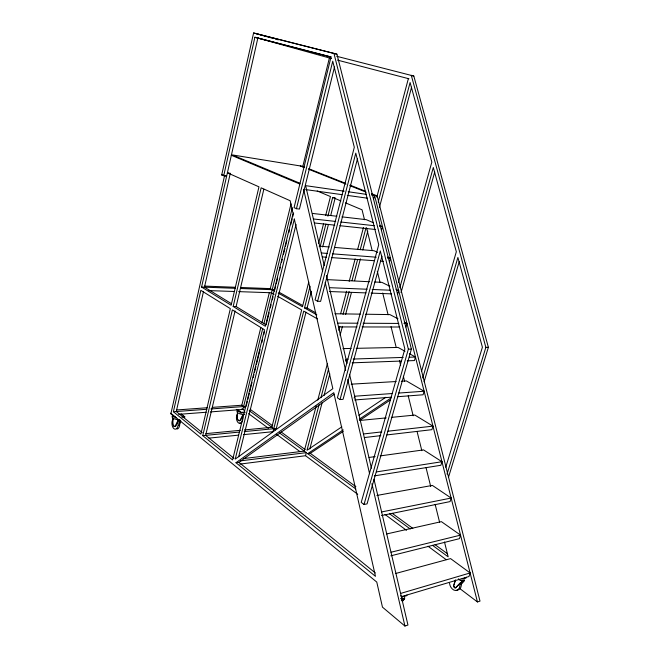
<?xml version="1.0" encoding="UTF-8"?>
<svg xmlns="http://www.w3.org/2000/svg" width="659" height="659" viewBox="0 0 659 659"><rect width="100%" height="100%" fill="white"/><g stroke="black" fill="none" stroke-linecap="round" stroke-linejoin="round"><path stroke-width="0.99" d="M172.831 416.677L172.427 423.07L173.679 426.175L175.376 426.406L175.986 425.821L178.498 420.145M172.971 419.305L172.889 424.281M237.561 413.679L237.462 418.786M225.287 175.681L226.614 176.282L221.696 174.973L253.6 32.95L336.93 54.186L411.389 349.113L367.055 503.896L364.023 504.473L361.214 502.38L404.865 349.015L380.292 250.955L340.052 399.552L337.4 397.838L378.727 244.728L355.778 153.135L317.597 301.278L320.603 301.361L357.507 158.646M223.681 175.871L254.901 37.242L331.032 56.946L294.062 207.626L296.443 208.705L299.433 209.06L334.508 66.979M170.969 413.391L224.62 175.409M173.399 411.743L200.838 290.331L230.345 308.626L200.863 434.108L173.399 411.743L206.885 409.264M229.34 173.078L227.396 172.798L258.962 186.843L231.144 305.232L201.58 287.052L257.85 38.065M203.507 291.426L176.274 411.529L202.189 432.551M230.312 173.218L204.479 287.159L231.523 303.733M176.06 417.559L175.945 418.07L170.615 413.704L170.73 413.193L376.775 582.078L382.467 607.153L404.923 626.05L407.946 625.045L373.983 479.2M180.978 413.778L184.8 416.867L184.685 417.378L183.161 416.134M202.75 435.648L232.372 309.887L264.506 329.813L232.569 459.941L202.75 435.648L239.209 432.082M233.179 306.484L261.137 187.815L290.158 200.731L293.066 213.5L265.379 326.287L233.179 306.484L236.111 306.542L265.832 324.755M235.074 310.933L205.657 435.36L233.97 458.318M236.111 306.542L263.847 189.199M237.537 410.524C237.957 413.613 235.312 418.951 239.019 420.887L240.642 420.211L243.204 414.849M241.853 405.12L260.807 327.548M262.018 322.572L269.309 292.736M270.281 288.741L291.023 203.878M242.586 412.452A4.852 1.796 12.8 0 0 244.901 412.567L241.005 412.88L241.128 412.394L237.215 409.478M262.677 328.709L242.907 409.428L210.262 411.933M263.905 323.717L292.308 207.725M302.687 166.925L329.492 57.539M243.014 414.61L239.769 420.788M246.384 405.359L247.364 401.38M247.85 399.387L249.316 393.415M249.81 391.43L252.01 382.467M253.229 377.492L253.962 374.501M254.456 372.516L255.923 366.544M256.409 364.551L260.074 349.616M261.788 342.647L262.521 339.657M263.748 334.681L264.481 331.691M266.187 324.722L269.127 312.77M270.347 307.794L271.08 304.804M272.307 299.829L273.04 296.838M275.734 285.849L274.77 289.795L240.411 288.502M276.22 283.881L277.678 277.958M279.614 270.075L280.339 267.117M281.55 262.191L282.274 259.226M283.485 254.3L284.935 248.385M285.421 246.417L286.879 240.494M288.807 232.619L289.532 229.67M290.743 224.752L292.192 218.846M292.678 216.885L293.642 212.948M296.443 208.705L332.737 61.188L354.311 147.262L315.084 299.903L317.597 301.278M238.682 456.728L296.064 224.373M308.75 282.011L302.465 306.764L278.246 293.09M318.577 243.336L323.635 223.426M325.661 215.46L330.464 196.547L317.193 190.978M316.831 314.878L304.532 307.934L310.068 286.228M320.117 246.763L325.892 224.085M327.902 216.201L332.671 197.469L334.377 197.7M306.023 312.152L276.319 428.457L244.291 431.587M315.875 312.934L307.086 307.992L311.361 291.253M322.671 246.977L328.446 224.365M330.703 215.518L335.225 197.815M316.188 406.035L304.26 451.102L243.599 458.573M317.745 400.161L327.449 363.496M340.637 313.709L346.593 291.22M349.179 281.434L355.143 258.913M357.738 249.118L363.438 227.569M279.498 432.914L306.344 452.634L305.529 455.715L239.794 464.125M319.08 404.675L306.979 450.278L341.823 426.843M320.925 397.739L328.553 368.991M338.825 330.299L339.879 326.32M343.051 314.384L349.122 291.509M352.021 280.569L357.565 259.687M360.209 249.736L366.017 227.857M373.661 199.059L374.6 195.534L371.742 194.397M309.804 448.968L322.177 402.501M324.014 395.581L329.805 373.826M340.069 335.25L342.449 326.329M345.613 314.425L351.42 292.604M354.591 280.701L360.399 258.88M362.771 249.95L367.788 231.111M376.824 197.148L408.382 78.578M378.192 202.115L410.104 82.532L431.834 162.081L398.398 282.414M379.444 207.313L411.57 87.202M345.538 361.181L346.057 359.27L348.1 359.204M381.512 230.148L382.467 226.614L379.765 225.46M381.965 256.145L343.075 399.329L340.052 399.552M389.51 261.821L390.482 258.287L387.731 257.026M354.138 398.135L354.657 396.224L392.459 393.505M397.657 294.103L398.646 290.561L396.001 289.268M399.832 287.654L433.309 167.501L456.333 251.754L421.48 371.577M401.034 292.604L434.742 171.925M405.969 327.012L406.974 323.47L404.28 322.07M364.023 504.473L408.366 349.188L333.932 53.338M409.371 353.669L415.467 357.021L414.445 360.564L407.295 360.827M422.74 377.953L457.89 257.471L482.404 347.219L445.756 467.223M424.141 381.75L459.265 261.623M401.282 381.231L406.389 380.927L424.124 391.232L423.086 394.782L397.542 396.718M391.364 417.378L414.882 415.071L432.955 426.126L431.892 429.676L386.915 434.924M380.177 455.904L423.539 449.891L441.958 461.728L440.879 465.279L374.361 475.872M400.713 595.761L402.237 596.996L402.435 596.362M406.982 595.003L406.792 595.637L402.237 596.996M447.041 474.109L485.864 347.367L411.282 75.324L413.819 76.049L488.385 347.309L448.417 477.495M376.874 495.453L432.378 485.411L451.151 498.047L450.056 501.598L381.503 515.56M386.66 533.955L441.39 521.64L460.534 535.124L459.414 538.667L390.853 555.809M454.035 584.69L455.484 580.118M455.303 580.126L453.631 585.867L454.306 587.655L455.427 587.91L460.344 582.82L464.315 580.579L461.127 584.121M462.429 578.462L462.239 579.055L466.21 577.869L466.399 577.276M395.631 573.495L450.583 558.61L470.114 572.959L468.969 576.51L401.389 596.675M178.877 425.574L179.248 424.643M179.676 423.094L180.747 420.722M179.602 423.852L180.673 421.488M402.468 601.305L404.725 598.553L402.773 599.138M402.229 601.403L404.511 598.825L401.364 600.398M460.921 584.204L464.125 580.834L460.542 582.787L455.633 587.853L454.504 587.597L453.837 585.81M175.088 426.431L178.276 419.898L179.866 419.767A5.198 2.01 11 0 1 173.655 418.481A5.198 2.01 11 0 1 172.707 415.862M235.98 462.717L333.759 392.682L375.473 576.337L235.98 462.717L238.929 462.338L334.253 394.271M358.949 415.327L385.82 397.262M355.786 488.962L307.728 453.656L343.265 429.915M359.369 419.157L390.894 398.102M307.728 453.656L310.298 453.326L343.298 431.34M360.242 420.047L390.062 400.178M459.974 588.701L477.445 601.947L479.999 601.099L377.162 195.896L371.544 193.664M400.59 593.438L470.114 572.959M390.993 552.242L460.534 535.124M381.61 511.944L451.151 498.047M376.462 471.902L441.958 461.728M369.089 457.445L375.136 456.605M240.601 460.855L306.344 452.634M364.427 437.551L380.778 435.64M363.447 433.968L381.849 431.892M387.978 431.2L432.955 426.126M208.977 438.12L238.459 435.154M243.533 434.643L273.015 431.678L303.725 311.114L317.424 318.907M359.666 420.483L386.248 417.88M205.806 433.638L240.346 430.311M244.407 429.923L271.837 427.279L301.657 309.936L277.67 296.295M181.884 417.098L184.8 416.867M241.128 412.394L245.008 412.089M178.638 414.354L206.185 412.246M354.633 399.964L391.413 397.179M210.962 408.959L246.145 406.356M398.588 393.069L424.124 391.232M176.571 409.972L207.157 407.748M212.256 407.377L241.82 405.227L245.222 407.723M351.231 384.172L396.174 381.528M352.17 362.837L401.174 361.05M353.199 359.04L403.217 357.417M409.338 357.219L415.467 357.021M408.366 349.188L411.389 349.113M485.864 347.367L488.385 347.309M342.96 348.611L351.123 348.438M356.222 348.331L398.061 347.441L405.021 351.272M338.66 326.922L357.021 326.946M362.12 326.955L399.848 327.004M337.63 323.099L358.026 323.207M363.125 323.239L398.819 323.429M403.918 323.454L406.974 323.47M334.863 313.758L360.333 314.145M365.432 314.219L389.889 314.59L397.978 318.791M304.532 307.934L307.086 307.992M208.87 290.611L234.53 291.492M238.632 291.632L271.483 292.769L274.136 294.276M204.652 286.088L235.436 287.275M240.56 287.472L270.314 288.617L274.811 291.154M329.409 291.525L366.083 292.909M371.174 293.107L391.553 293.873M201.58 287.052L235.271 288.312M329.385 287.67L367.071 289.243M372.162 289.458L390.499 290.224M396.611 290.479L398.646 290.561M326.922 279.614L369.658 281.747M374.749 281.994L381.874 282.357L389.815 286.245M322.366 256.928L326.436 257.224M331.518 257.595L374.246 260.709M380.35 261.153L383.406 261.376M321.304 252.965L327.408 253.435M332.49 253.83L376.24 257.191M387.426 258.048L390.482 258.287M319.137 246.137L329.302 246.985M334.377 247.405L373.999 250.725L377.665 252.405M314.458 222.989L334.78 225.156M339.855 225.699L375.416 229.497M313.387 218.969L335.736 221.44M340.81 222.001L374.337 225.716M379.419 226.276L382.467 226.614M312.523 213.434L336.864 216.259M341.939 216.852L366.28 219.678L373.472 222.758M305.702 189.594L342.219 194.677M347.285 195.385L367.574 198.211M221.696 174.973L223.648 175.245M344.171 191.176L305.628 185.649L324.22 265.511M348.224 191.753L366.486 194.372M371.552 195.097L377.162 195.896M256.54 33.782L336.93 54.186M336.7 56.279L413.819 76.049M256.417 37.695L331.057 57.012M329.376 58L330.826 58.379M337.466 60.109L408.951 78.775M254.901 37.242L331.551 58.569M253.6 32.95L273.436 38.486M275.404 39.038L278.345 39.869M304.722 167.106L302.827 166.356L232.256 154.906L299.985 183.284M308.511 168.613L345.349 183.251M350.028 185.113L364.995 191.061M300.29 165.936L304.096 167.46M308.807 169.33L346.016 184.149M349.83 185.665L366.182 192.181M332.671 197.469L340.917 200.937M345.505 202.857L362.046 209.801L364.509 219.735M231.21 155.211L299.812 184.026M173.96 426.151L174.651 426.497M279.07 292.217L302.407 305.356M250.156 409.297L272.768 425.854M281.236 432.049L305.166 449.57M310.298 453.326L355.876 486.696M392.237 513.32L412.839 528.403M435.088 544.696L447.453 553.741M249.234 410.672L275.413 429.907M389.658 513.847L410.26 528.988M432.518 545.339L448.178 556.847L444.487 541.986M241.944 408.72L244.431 410.549M248.567 413.605L268.411 428.276M276.681 434.388L299.837 451.506M305.628 455.781L357.722 494.283M385.004 514.448L406.496 530.33M427.988 546.22L446.176 559.664M236.309 409.379L241.005 412.88M461.028 580.052L462.667 581.279M238.929 462.338L375.309 572.935M237.924 419.824L238.566 420.541M374.6 195.534L477.445 601.947M366.528 227.849L372.162 250.568M377.31 271.302L380.004 282.167M382.698 293.024L388.102 314.788M391.051 326.675L396.216 347.482M399.412 360.366L400.647 365.325M403.349 376.223L404.577 381.174M408.218 395.837L413.168 415.78M417.131 431.736L421.834 450.682M426.035 467.643L430.714 486.49M435.146 504.333L439.569 522.167M326.551 275.495L347.005 363.348M349.558 374.328L371.429 468.219M303.585 189.232L322.63 271.335M325.184 282.357L345.629 370.473M347.721 379.485L369.575 473.689M371.898 483.714L404.923 626.05M175.195 416.925A5.198 2.002 11 0 1 172.526 414.742M404.568 597.318A3.369 1.713 19.8 0 1 403.745 598.842A3.369 1.713 19.8 0 1 400.631 598.504M404.519 596.313A3.369 1.705 19.8 0 1 403.069 596.403M241.491 423.251A5.288 3.188 86.6 0 1 239.843 422.765M242.421 415.862A5.297 3.188 86.6 0 1 241.318 422.757A5.297 3.188 86.6 0 1 237.009 420.895A5.297 3.188 86.6 0 1 237.619 413.778M464.043 579.467A3.18 1.483 21.1 0 1 462.165 580.9A3.18 1.483 21.1 0 1 458.343 578.8M464.916 577.935A3.18 1.475 21.1 0 1 462.931 578.528M244.431 414.495A4.852 1.804 12.8 0 1 238.64 413.284A4.852 1.804 12.8 0 1 237.372 410.837M240.156 411.809A4.852 1.796 12.8 0 1 238.261 410.829M459.867 583.808A7.101 5.017 72.9 0 1 455.526 590.497A7.101 5.017 72.9 0 1 449.529 583.281M461.308 583.372A7.084 5.017 72.9 0 1 456.942 590.044M177.502 420.368A5.618 3.106 87.1 0 1 176.999 428.177A5.618 3.106 87.1 0 1 172.617 426.785A5.618 3.106 87.1 0 1 173.119 418.967M179.091 420.236A5.61 3.114 87.1 0 1 179.545 425.838A5.61 3.114 87.1 0 1 177.082 429.025M294.326 219.06L235.238 459.084L332.844 388.67L294.326 219.06"/></g></svg>
